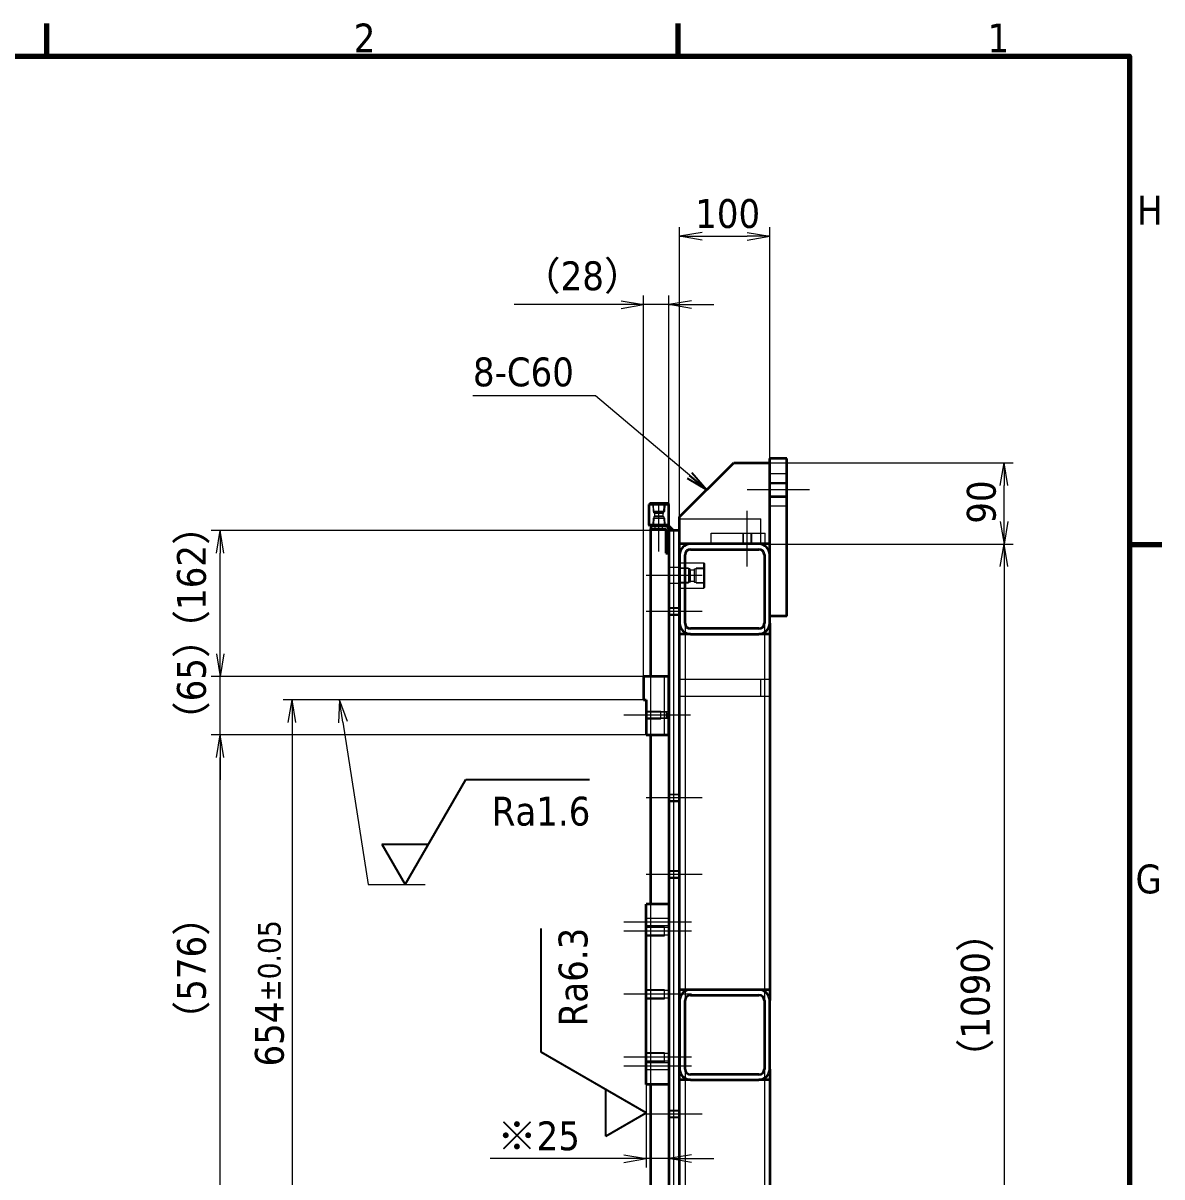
# Model space of a CAD drawing. Header units: millimetres. Extents: x -405 to 8410, y -405 to 5940.
# Drawn here: x 6982 to 8246, y 4495 to 5777 of the extents above; entities that cross this region are included whole.
import ezdxf

# ---------------------------------------------------------------- set-up
doc = ezdxf.new("R2010")
doc.units = ezdxf.units.MM
doc.header["$LTSCALE"] = 10
for name, color, linetype, lineweight in [('Border (ISO)', 7, 'Continuous', 70), ('Centerline (ISO)', 7, 'Continuous', 5), ('Dimension (ISO)', 7, 'Continuous', 25), ('Hidden (ISO)', 7, 'Continuous', 5), ('Symbol (ISO)', 7, 'Continuous', 25), ('Visible (ISO)', 7, 'Continuous', 35)]:
    doc.layers.add(name, color=color, linetype=linetype, lineweight=lineweight)
doc.styles.add('MX_NOTE_STANDARD', font='tahoma.ttf')
doc.styles.add('Note Text (JIS)', font='tahoma.ttf')
doc.dimstyles.new('Default (JIS)', dxfattribs={"dimscale": 10, "dimtxt": 3.2, "dimasz": 2.5, "dimexe": 1, "dimexo": 0, "dimgap": 0.8, "dimtad": 1, "dimrnd": 1e-08, "dimdsep": 46, "dimtxsty": 'Note Text (JIS)', "dimblk": 'OPEN', "dimcen": 0.09, "dimdle": 10, "dimclrd": 7, "dimclre": 7, "dimclrt": 256, "dimadec": 0, "dimazin": 2, "dimtfac": 0.78125, "dimtmove": 0, "dimatfit": 3, "dimldrblk": 'OPEN', "dimfxl": 1, "dimtolj": 1, "dimtzin": 0, "dimlwd": 0, "dimlwe": 0, "dimarcsym": 0})
doc.dimstyles.new('Default (JIS)$7', dxfattribs={"dimscale": 10, "dimtxt": 3.2, "dimasz": 2.5, "dimexe": 1, "dimexo": 0, "dimgap": 0.8, "dimtad": 1, "dimrnd": 1e-08, "dimdsep": 46, "dimtxsty": 'Note Text (JIS)', "dimblk": 'OPEN', "dimcen": 0.09, "dimdle": 10, "dimclrd": 256, "dimclre": 7, "dimclrt": 256, "dimadec": 0, "dimazin": 2, "dimtfac": 0.78125, "dimtmove": 0, "dimatfit": 3, "dimldrblk": 'OPEN', "dimfxl": 1, "dimtolj": 1, "dimtzin": 0, "dimlwd": 0, "dimlwe": 0, "dimarcsym": 0})

# ---------------------------------------------------------------- blocks, each defined once
blk = doc.blocks.new('図面枠 既定の図面枠')
at = {"layer": 'Border (ISO)'}
for p, q in [((700.83, 574), (700.83, 577.6)), ((770.92, 574), (770.92, 577.6)), ((821, 519.75), (824.6, 519.75))]:
    blk.add_line(p, q, dxfattribs=at)
at = {"layer": 'Border (ISO)', "flags": 128}
blk.add_lwpolyline([(20, 20), (20, 574), (821, 574), (821, 20), (20, 20)], dxfattribs=at)
at = {"layer": 'Border (ISO)', "char_height": 3.2, "attachment_point": 7, "style": 'MX_NOTE_STANDARD'}
for s, insert in [('2', (734.9, 574.4)), ('1', (805.24, 574.4)), ('H', (821.83, 555.28)), ('G', (821.67, 480.96))]:
    blk.add_mtext(s, dxfattribs=dict(at, insert=insert))
blk = doc.blocks.new('_Open')
at = {"color": 0, "linetype": 'ByBlock', "lineweight": -2}
for p, q in [((-1, 0.167), (0, 0)), ((-1, -0.167), (0, 0)), ((0, 0), (-1, 0))]:
    blk.add_line(p, q, dxfattribs=at)
blk = doc.blocks.new('*D164')
at = {"layer": 'Defpoints', "color": 0, "linetype": 'Continuous', "transparency": 16777216}
for p in [(7200.8, 4986.1), (7673.7, 4986.1), (7673.7, 4410.1)]:
    blk.add_point(p, dxfattribs=at)
at = {"layer": 'Dimension (ISO)', "color": 7, "linetype": 'Continuous', "lineweight": 0, "transparency": 16777216}
for p, q in [((7673.7, 4986.1), (7190.8, 4986.1)), ((7200.8, 4435.1), (7200.8, 4961.1)), ((7673.7, 4410.1), (7190.8, 4410.1))]:
    blk.add_line(p, q, dxfattribs=at)
at = {"layer": 'Dimension (ISO)', "color": 7, "linetype": 'Continuous', "lineweight": 0, "transparency": 16777216, "xscale": 25, "yscale": 25, "zscale": 25}
for p, rotation in [((7200.8, 4986.1), 90), ((7200.8, 4410.1), 270)]:
    blk.add_blockref('_Open', p, dxfattribs=dict(at, rotation=rotation))
at = {"layer": 'Dimension (ISO)', "linetype": 'Continuous', "lineweight": 5, "transparency": 16777216, "insert": (7152.8, 4647.3), "char_height": 32, "attachment_point": 1, "rotation": 90, "style": 'Note Text (JIS)'}
blk.add_mtext('\\A1;\\fTahoma|b0|i0;（576）', dxfattribs=at)
blk = doc.blocks.new('*D165')
at = {"layer": 'Defpoints', "color": 0, "linetype": 'Continuous', "transparency": 16777216}
for p in [(7200.8, 5051.1), (7670.7, 5051.1), (7673.7, 4986.1)]:
    blk.add_point(p, dxfattribs=at)
at = {"layer": 'Dimension (ISO)', "color": 7, "linetype": 'Continuous', "lineweight": 0, "transparency": 16777216}
for p, q in [((7200.8, 5076.1), (7200.8, 5101.1)), ((7670.7, 5051.1), (7190.8, 5051.1)), ((7200.8, 4986.1), (7200.8, 5051.1)), ((7673.7, 4986.1), (7190.8, 4986.1)), ((7200.8, 4961.1), (7200.8, 4936.1))]:
    blk.add_line(p, q, dxfattribs=at)
at = {"layer": 'Dimension (ISO)', "color": 7, "linetype": 'Continuous', "lineweight": 0, "transparency": 16777216, "xscale": 25, "yscale": 25, "zscale": 25}
for p, rotation in [((7200.8, 5051.1), 270), ((7200.8, 4986.1), 90)]:
    blk.add_blockref('_Open', p, dxfattribs=dict(at, rotation=rotation))
at = {"layer": 'Dimension (ISO)', "linetype": 'Continuous', "lineweight": 5, "transparency": 16777216, "insert": (7152.8, 4979.8), "char_height": 32, "attachment_point": 1, "rotation": 90, "style": 'Note Text (JIS)'}
blk.add_mtext('\\A1;\\fTahoma|b0|i0;（65）', dxfattribs=at)
blk = doc.blocks.new('*D166')
at = {"layer": 'Defpoints', "color": 0, "linetype": 'Continuous', "transparency": 16777216}
for p in [(7200.8, 5213.1), (7698.7, 5213.1), (7670.7, 5051.1)]:
    blk.add_point(p, dxfattribs=at)
at = {"layer": 'Dimension (ISO)', "color": 7, "linetype": 'Continuous', "lineweight": 0, "transparency": 16777216}
for p, q in [((7698.7, 5213.1), (7190.8, 5213.1)), ((7200.8, 5076.1), (7200.8, 5188.1)), ((7670.7, 5051.1), (7190.8, 5051.1))]:
    blk.add_line(p, q, dxfattribs=at)
at = {"layer": 'Dimension (ISO)', "color": 7, "linetype": 'Continuous', "lineweight": 0, "transparency": 16777216, "xscale": 25, "yscale": 25, "zscale": 25}
for p, rotation in [((7200.8, 5213.1), 90), ((7200.8, 5051.1), 270)]:
    blk.add_blockref('_Open', p, dxfattribs=dict(at, rotation=rotation))
at = {"layer": 'Dimension (ISO)', "linetype": 'Continuous', "lineweight": 5, "transparency": 16777216, "insert": (7152.8, 5081.3), "char_height": 32, "attachment_point": 1, "rotation": 90, "style": 'Note Text (JIS)'}
blk.add_mtext('\\A1;\\fTahoma|b0|i0;（162）', dxfattribs=at)
blk = doc.blocks.new('*D167')
at = {"layer": 'Defpoints', "color": 0, "linetype": 'Continuous', "transparency": 16777216}
for p in [(7670.7, 5025.1), (7280.5, 4371.1), (7670.7, 4371.1)]:
    blk.add_point(p, dxfattribs=at)
at = {"layer": 'Dimension (ISO)', "color": 7, "linetype": 'Continuous', "lineweight": 0, "transparency": 16777216}
for p, q in [((7670.7, 5025.1), (7270.5, 5025.1)), ((7280.5, 5000.1), (7280.5, 4396.1)), ((7670.7, 4371.1), (7270.5, 4371.1))]:
    blk.add_line(p, q, dxfattribs=at)
at = {"layer": 'Dimension (ISO)', "color": 7, "linetype": 'Continuous', "lineweight": 0, "transparency": 16777216, "xscale": 25, "yscale": 25, "zscale": 25}
for p, rotation in [((7280.5, 5025.1), 90), ((7280.5, 4371.1), 270)]:
    blk.add_blockref('_Open', p, dxfattribs=dict(at, rotation=rotation))
at = {"layer": 'Dimension (ISO)', "linetype": 'Continuous', "lineweight": 5, "transparency": 16777216, "insert": (7239.3, 4618), "char_height": 32, "attachment_point": 1, "rotation": 90, "style": 'Note Text (JIS)'}
blk.add_mtext('\\A1;654{\\H25;±0.05}', dxfattribs=at)
blk = doc.blocks.new('*D172')
at = {"layer": 'Defpoints', "color": 0, "linetype": 'Continuous', "transparency": 16777216}
for p in [(7670.7, 5464), (7698.7, 5213.1), (7670.7, 5051.1)]:
    blk.add_point(p, dxfattribs=at)
at = {"layer": 'Dimension (ISO)', "color": 7, "linetype": 'Continuous', "lineweight": 0, "transparency": 16777216}
for p, q in [((7670.7, 5051.1), (7670.7, 5474)), ((7698.7, 5213.1), (7698.7, 5474)), ((7645.7, 5464), (7527, 5464)), ((7698.7, 5464), (7670.7, 5464)), ((7723.7, 5464), (7748.7, 5464))]:
    blk.add_line(p, q, dxfattribs=at)
at = {"layer": 'Dimension (ISO)', "color": 7, "linetype": 'Continuous', "lineweight": 0, "transparency": 16777216, "xscale": 25, "yscale": 25, "zscale": 25}
blk.add_blockref('_Open', (7670.7, 5464), dxfattribs=at)
at = {"layer": 'Dimension (ISO)', "color": 7, "linetype": 'Continuous', "lineweight": 0, "transparency": 16777216, "xscale": 25, "yscale": 25, "zscale": 25, "rotation": 180}
blk.add_blockref('_Open', (7698.7, 5464), dxfattribs=at)
at = {"layer": 'Dimension (ISO)', "linetype": 'Continuous', "lineweight": 5, "transparency": 16777216, "insert": (7535, 5512), "char_height": 32, "attachment_point": 1, "style": 'Note Text (JIS)'}
blk.add_mtext('\\A1;\\fTahoma|b0|i0;（28）', dxfattribs=at)
blk = doc.blocks.new('*D173')
at = {"layer": 'Defpoints', "color": 0, "linetype": 'Continuous', "transparency": 16777216}
for p in [(7810.7, 5539.8), (7810.7, 5293.1), (7710.7, 5228.1)]:
    blk.add_point(p, dxfattribs=at)
at = {"layer": 'Dimension (ISO)', "color": 7, "linetype": 'Continuous', "lineweight": 0, "transparency": 16777216}
for p, q in [((7710.7, 5228.1), (7710.7, 5549.8)), ((7810.7, 5293.1), (7810.7, 5549.8)), ((7735.7, 5539.8), (7785.7, 5539.8))]:
    blk.add_line(p, q, dxfattribs=at)
at = {"layer": 'Dimension (ISO)', "color": 7, "linetype": 'Continuous', "lineweight": 0, "transparency": 16777216, "xscale": 25, "yscale": 25, "zscale": 25, "rotation": 180}
blk.add_blockref('_Open', (7710.7, 5539.8), dxfattribs=at)
at = {"layer": 'Dimension (ISO)', "color": 7, "linetype": 'Continuous', "lineweight": 0, "transparency": 16777216, "xscale": 25, "yscale": 25, "zscale": 25}
blk.add_blockref('_Open', (7810.7, 5539.8), dxfattribs=at)
at = {"layer": 'Dimension (ISO)', "linetype": 'Continuous', "lineweight": 5, "transparency": 16777216, "insert": (7728, 5581.1), "char_height": 32, "attachment_point": 1, "style": 'Note Text (JIS)'}
blk.add_mtext('\\A1;100', dxfattribs=at)
blk = doc.blocks.new('*D174')
at = {"layer": 'Defpoints', "color": 0, "linetype": 'Continuous', "transparency": 16777216}
for p in [(7810.7, 5288.1), (8070.8, 5288.1), (7798.7, 5198.1)]:
    blk.add_point(p, dxfattribs=at)
at = {"layer": 'Dimension (ISO)', "color": 7, "linetype": 'Continuous', "lineweight": 0, "transparency": 16777216}
for p, q in [((7810.7, 5288.1), (8080.8, 5288.1)), ((8070.8, 5223.1), (8070.8, 5263.1)), ((7798.7, 5198.1), (8080.8, 5198.1))]:
    blk.add_line(p, q, dxfattribs=at)
at = {"layer": 'Dimension (ISO)', "color": 7, "linetype": 'Continuous', "lineweight": 0, "transparency": 16777216, "xscale": 25, "yscale": 25, "zscale": 25}
for p, rotation in [((8070.8, 5288.1), 90), ((8070.8, 5198.1), 270)]:
    blk.add_blockref('_Open', p, dxfattribs=dict(at, rotation=rotation))
at = {"layer": 'Dimension (ISO)', "linetype": 'Continuous', "lineweight": 5, "transparency": 16777216, "insert": (8029.5, 5220.7), "char_height": 32, "attachment_point": 1, "rotation": 90, "style": 'Note Text (JIS)'}
blk.add_mtext('\\A1;90', dxfattribs=at)
blk = doc.blocks.new('*D175')
at = {"layer": 'Defpoints', "color": 0, "linetype": 'Continuous', "transparency": 16777216}
for p in [(7798.7, 5198.1), (7798.7, 4108.1), (8070.8, 4108.1)]:
    blk.add_point(p, dxfattribs=at)
at = {"layer": 'Dimension (ISO)', "color": 7, "linetype": 'Continuous', "lineweight": 0, "transparency": 16777216}
for p, q in [((7798.7, 5198.1), (8080.8, 5198.1)), ((8070.8, 5173.1), (8070.8, 4133.1)), ((7798.7, 4108.1), (8080.8, 4108.1))]:
    blk.add_line(p, q, dxfattribs=at)
at = {"layer": 'Dimension (ISO)', "color": 7, "linetype": 'Continuous', "lineweight": 0, "transparency": 16777216, "xscale": 25, "yscale": 25, "zscale": 25}
for p, rotation in [((8070.8, 5198.1), 90), ((8070.8, 4108.1), 270)]:
    blk.add_blockref('_Open', p, dxfattribs=dict(at, rotation=rotation))
at = {"layer": 'Dimension (ISO)', "linetype": 'Continuous', "lineweight": 5, "transparency": 16777216, "insert": (8022.8, 4605.3), "char_height": 32, "attachment_point": 1, "rotation": 90, "style": 'Note Text (JIS)'}
blk.add_mtext('\\A1;\\fTahoma|b0|i0;（1090）', dxfattribs=at)
blk = doc.blocks.new('面の指示記号 ID7')
at = {"layer": 'Symbol (ISO)', "lineweight": 5}
for p, q in [((733.31, 502.51), (733.2, 499.97)), ((733.69, 500.04), (733.31, 502.51)), ((734.19, 500.12), (733.31, 502.51)), ((733.69, 500.04), (736.51, 482.01)), ((736.51, 482.01), (742.81, 482.01))]:
    blk.add_line(p, q, dxfattribs=at)
at = {"layer": 'Symbol (ISO)'}
for p, q in [((740.61, 482.02), (747.34, 493.68)), ((747.34, 493.68), (761.07, 493.68)), ((738.02, 486.5), (740.61, 482.02)), ((738.02, 486.5), (743.19, 486.5))]:
    blk.add_line(p, q, dxfattribs=at)
at = {"layer": 'Symbol (ISO)', "insert": (750.22, 488.49), "char_height": 3.2, "attachment_point": 7, "style": 'MX_NOTE_STANDARD'}
blk.add_mtext('Ra1.6', dxfattribs=at)
blk = doc.blocks.new('*D218')
at = {"layer": 'Defpoints', "color": 0, "linetype": 'Continuous', "transparency": 16777216}
for p in [(7673.7, 4598.1), (7698.7, 4515.7), (7698.7, 4502.9)]:
    blk.add_point(p, dxfattribs=at)
at = {"layer": 'Dimension (ISO)', "color": 7, "linetype": 'Continuous', "lineweight": 0, "transparency": 16777216}
for p, q in [((7673.7, 4598.1), (7673.7, 4505.7)), ((7648.7, 4515.7), (7500.3, 4515.7)), ((7698.7, 4515.7), (7673.7, 4515.7)), ((7723.7, 4515.7), (7748.7, 4515.7))]:
    blk.add_line(p, q, dxfattribs=at)
at = {"layer": 'Dimension (ISO)', "color": 7, "linetype": 'Continuous', "lineweight": 0, "transparency": 16777216, "xscale": 25, "yscale": 25, "zscale": 25}
blk.add_blockref('_Open', (7673.7, 4515.7), dxfattribs=at)
at = {"layer": 'Dimension (ISO)', "color": 7, "linetype": 'Continuous', "lineweight": 0, "transparency": 16777216, "xscale": 25, "yscale": 25, "zscale": 25, "rotation": 180}
blk.add_blockref('_Open', (7698.7, 4515.7), dxfattribs=at)
at = {"layer": 'Dimension (ISO)', "linetype": 'Continuous', "lineweight": 5, "transparency": 16777216, "insert": (7508.3, 4557), "char_height": 32, "attachment_point": 1, "style": 'Note Text (JIS)'}
blk.add_mtext('\\A1;\\fTahoma|b0|i0;※25', dxfattribs=at)
blk = doc.blocks.new('面の指示記号 ID9')
at = {"layer": 'Symbol (ISO)'}
for p, q in [((755.71, 463.38), (755.71, 477.11)), ((767.36, 456.65), (755.71, 463.38)), ((762.88, 454.06), (762.88, 459.23)), ((762.88, 454.06), (767.36, 456.65))]:
    blk.add_line(p, q, dxfattribs=at)
at = {"layer": 'Symbol (ISO)', "insert": (760.9, 466.26), "char_height": 3.2, "attachment_point": 7, "rotation": 90, "style": 'MX_NOTE_STANDARD'}
blk.add_mtext('Ra6.3', dxfattribs=at)

msp = doc.modelspace()

# ---------------------------------------------------------------- linework, layer by layer
at = {"layer": 'Centerline (ISO)', "linetype": 'Continuous'}
for p, q in [((7854.727, 5258.148), (7785.727, 5258.148)), ((7687.727, 5189.948), (7687.727, 5243.148)), ((7785.727, 5173.148), (7785.727, 5235.148)), ((7735.727, 5163.148), (7673.727, 5163.148)), ((7735.727, 5123.148), (7673.727, 5123.148)), ((7722.924, 5008.148), (7648.727, 5008.148)), ((7735.727, 4916.148), (7673.727, 4916.148)), ((7735.727, 4831.148), (7673.727, 4831.148)), ((7723.727, 4778.148), (7648.727, 4778.148)), ((7723.727, 4768.148), (7648.727, 4768.148)), ((7723.727, 4698.148), (7648.727, 4698.148)), ((7723.727, 4628.148), (7648.727, 4628.148)), ((7723.727, 4618.148), (7648.727, 4618.148)), ((7735.727, 4565.148), (7673.727, 4565.148))]:
    msp.add_line(p, q, dxfattribs=at)
at = {"layer": 'Hidden (ISO)'}
for p, q in [((7829.727, 5276.148), (7810.727, 5276.148)), ((7829.727, 5266.148), (7810.727, 5266.148)), ((7829.727, 5265.066), (7810.727, 5265.066)), ((7681.845, 5242.265), (7680.961, 5243.148)), ((7680.988, 5242.265), (7681.234, 5234.394)), ((7693.609, 5242.265), (7681.845, 5242.265)), ((7682.139, 5232.831), (7681.845, 5242.265)), ((7693.315, 5232.831), (7693.609, 5242.265)), ((7693.609, 5242.265), (7694.493, 5243.148)), ((7694.22, 5234.394), (7694.466, 5242.265)), ((7829.727, 5251.231), (7810.727, 5251.231)), ((7810.727, 5250.148), (7829.727, 5250.148)), ((7694.22, 5234.394), (7681.234, 5234.394)), ((7682.139, 5228.466), (7681.845, 5219.032)), ((7693.315, 5232.831), (7682.139, 5232.831)), ((7683.127, 5232.261), (7682.139, 5232.831)), ((7683.127, 5229.036), (7682.139, 5228.466)), ((7693.315, 5228.466), (7682.139, 5228.466)), ((7683.127, 5232.261), (7692.327, 5232.261)), ((7683.127, 5229.036), (7683.127, 5232.261)), ((7692.327, 5229.036), (7683.127, 5229.036)), ((7692.327, 5232.261), (7693.315, 5232.831)), ((7692.327, 5229.036), (7692.327, 5232.261)), ((7692.327, 5229.036), (7693.315, 5228.466)), ((7693.315, 5228.466), (7693.609, 5219.032)), ((7829.727, 5240.148), (7810.727, 5240.148)), ((7681.845, 5219.032), (7680.961, 5218.148)), ((7681.234, 5226.902), (7680.988, 5219.032)), ((7681.234, 5226.902), (7694.22, 5226.902)), ((7693.609, 5219.032), (7681.845, 5219.032)), ((7683.727, 5214.948), (7683.727, 5218.148)), ((7691.727, 5214.948), (7691.727, 5218.148)), ((7693.609, 5219.032), (7694.493, 5218.148)), ((7694.466, 5219.032), (7694.22, 5226.902)), ((7710.727, 5226.148), (7800.727, 5226.148)), ((7800.727, 5198.148), (7800.727, 5226.148)), ((7703.727, 5213.148), (7703.727, 4093.148)), ((7745.727, 5210.148), (7805.727, 5210.148)), ((7745.727, 5198.148), (7745.727, 5210.148)), ((7780.727, 5210.148), (7780.727, 5198.148)), ((7781.539, 5198.148), (7781.539, 5210.148)), ((7789.915, 5198.148), (7789.915, 5210.148)), ((7790.727, 5198.148), (7790.727, 5210.148)), ((7805.727, 5198.148), (7805.727, 5210.148)), ((7710.727, 5176.148), (7711.727, 5177.148)), ((7711.727, 5149.148), (7711.727, 5177.148)), ((7711.727, 5177.148), (7737.727, 5177.148)), ((7737.727, 5149.148), (7737.727, 5177.148)), ((7738.727, 5176.148), (7737.727, 5177.148)), ((7710.727, 5172.148), (7698.727, 5172.148)), ((7711.611, 5170.795), (7710.727, 5171.679)), ((7720.531, 5171.373), (7711.611, 5171.652)), ((7711.611, 5155.501), (7711.611, 5170.795)), ((7722.094, 5170.468), (7711.611, 5170.795)), ((7720.531, 5171.373), (7720.531, 5154.923)), ((7722.094, 5155.828), (7722.094, 5170.468)), ((7722.654, 5169.498), (7722.094, 5170.468)), ((7722.654, 5156.798), (7722.654, 5169.498)), ((7722.654, 5169.498), (7726.8, 5169.498)), ((7726.8, 5169.498), (7727.36, 5170.468)), ((7726.8, 5169.498), (7726.8, 5156.798)), ((7727.36, 5170.468), (7737.843, 5170.795)), ((7727.36, 5155.828), (7727.36, 5170.468)), ((7737.843, 5171.652), (7728.923, 5171.373)), ((7728.923, 5154.923), (7728.923, 5171.373)), ((7737.843, 5170.795), (7738.727, 5171.679)), ((7737.843, 5155.501), (7737.843, 5170.795)), ((7738.727, 5150.148), (7738.727, 5176.148)), ((7710.727, 5154.148), (7698.727, 5154.148)), ((7711.611, 5155.501), (7710.727, 5154.617)), ((7722.094, 5155.828), (7711.611, 5155.501)), ((7711.611, 5154.645), (7720.531, 5154.923)), ((7722.654, 5156.798), (7722.094, 5155.828)), ((7722.654, 5156.798), (7726.8, 5156.798)), ((7726.8, 5156.798), (7727.36, 5155.828)), ((7727.36, 5155.828), (7737.843, 5155.501)), ((7728.923, 5154.923), (7737.843, 5154.645)), ((7737.843, 5155.501), (7738.727, 5154.617)), ((7710.727, 5150.148), (7711.727, 5149.148)), ((7711.727, 5149.148), (7737.727, 5149.148)), ((7738.727, 5150.148), (7737.727, 5149.148)), ((7710.727, 5127.148), (7698.727, 5127.148)), ((7710.727, 5126.472), (7698.727, 5126.472)), ((7710.727, 5119.825), (7698.727, 5119.825)), ((7698.727, 5119.148), (7710.727, 5119.148)), ((7716.727, 5110.148), (7716.727, 5098.148)), ((7804.727, 5110.148), (7804.727, 5098.148)), ((7716.727, 5098.148), (7716.727, 4703.148)), ((7804.727, 5098.148), (7804.727, 4703.148)), ((7678.727, 4986.148), (7678.727, 5051.148)), ((7693.727, 4986.148), (7693.727, 5051.148)), ((7710.727, 5048.148), (7810.727, 5048.148)), ((7800.727, 5029.148), (7800.727, 5048.148)), ((7710.727, 5029.148), (7810.727, 5029.148)), ((7689.727, 5012.148), (7673.727, 5012.148)), ((7698.727, 5011.878), (7673.727, 5011.878)), ((7695.927, 5011.472), (7673.727, 5011.472)), ((7689.727, 5004.148), (7689.727, 5012.148)), ((7695.927, 5011.472), (7695.927, 5004.825)), ((7697.924, 5008.148), (7695.927, 5011.472)), ((7695.927, 5004.825), (7673.727, 5004.825)), ((7698.727, 5004.419), (7673.727, 5004.419)), ((7673.727, 5004.148), (7689.727, 5004.148)), ((7697.924, 5008.148), (7695.927, 5004.825)), ((7710.727, 4920.148), (7698.727, 4920.148)), ((7710.727, 4919.472), (7698.727, 4919.472)), ((7710.727, 4912.825), (7698.727, 4912.825)), ((7698.727, 4912.148), (7710.727, 4912.148)), ((7710.727, 4835.148), (7698.727, 4835.148)), ((7710.727, 4834.472), (7698.727, 4834.472)), ((7710.727, 4827.825), (7698.727, 4827.825)), ((7698.727, 4827.148), (7710.727, 4827.148)), ((7678.727, 4598.148), (7678.727, 4798.148)), ((7698.727, 4782.148), (7673.727, 4782.148)), ((7698.727, 4774.148), (7673.727, 4774.148)), ((7693.727, 4773.148), (7673.727, 4773.148)), ((7698.727, 4772.336), (7673.727, 4772.336)), ((7693.727, 4763.148), (7693.727, 4773.148)), ((7698.727, 4763.96), (7673.727, 4763.96)), ((7673.727, 4763.148), (7693.727, 4763.148)), ((7693.727, 4703.148), (7673.727, 4703.148)), ((7698.727, 4702.336), (7673.727, 4702.336)), ((7693.727, 4693.148), (7693.727, 4703.148)), ((7716.727, 4703.148), (7716.727, 4691.148)), ((7804.727, 4703.148), (7804.727, 4691.148)), ((7698.727, 4693.96), (7673.727, 4693.96)), ((7673.727, 4693.148), (7693.727, 4693.148)), ((7693.727, 4633.148), (7673.727, 4633.148)), ((7698.727, 4632.336), (7673.727, 4632.336)), ((7693.727, 4623.148), (7693.727, 4633.148)), ((7698.727, 4623.96), (7673.727, 4623.96)), ((7673.727, 4623.148), (7693.727, 4623.148)), ((7698.727, 4622.148), (7673.727, 4622.148)), ((7698.727, 4614.148), (7673.727, 4614.148)), ((7716.727, 4615.148), (7716.727, 4603.148)), ((7804.727, 4615.148), (7804.727, 4603.148)), ((7716.727, 4603.148), (7716.727, 4208.148)), ((7804.727, 4603.148), (7804.727, 4208.148)), ((7710.727, 4569.148), (7698.727, 4569.148)), ((7710.727, 4568.472), (7698.727, 4568.472)), ((7710.727, 4561.825), (7698.727, 4561.825)), ((7698.727, 4561.148), (7710.727, 4561.148))]:
    msp.add_line(p, q, dxfattribs=at)
at = {"layer": 'Visible (ISO)'}
for p, q in [((7829.727, 5293.148), (7810.727, 5293.148)), ((7810.727, 5186.148), (7810.727, 5293.148)), ((7829.727, 5118.148), (7829.727, 5293.148)), ((7710.727, 5228.148), (7770.727, 5288.148)), ((7770.727, 5288.148), (7810.727, 5288.148)), ((7677.727, 5243.148), (7676.727, 5242.148)), ((7698.727, 5242.148), (7676.727, 5242.148)), ((7676.727, 5219.148), (7676.727, 5242.148)), ((7697.727, 5243.148), (7677.727, 5243.148)), ((7697.727, 5243.148), (7698.727, 5242.148)), ((7698.727, 5219.148), (7698.727, 5242.148)), ((7710.727, 5213.148), (7710.727, 5228.148)), ((7698.727, 5219.148), (7676.727, 5219.148)), ((7677.727, 5218.148), (7676.727, 5219.148)), ((7678.727, 5218.148), (7677.727, 5218.148)), ((7694.527, 5218.148), (7678.727, 5218.148)), ((7678.727, 5218.148), (7678.727, 5214.948)), ((7678.727, 5051.148), (7678.727, 5214.948)), ((7678.727, 5214.948), (7694.527, 5214.948)), ((7697.727, 5218.148), (7694.527, 5218.148)), ((7697.727, 5218.148), (7698.727, 5219.148)), ((7697.727, 5218.148), (7698.727, 5218.148)), ((7698.727, 5218.148), (7703.727, 5213.148)), ((7695.527, 5213.948), (7695.527, 5188.148)), ((7698.727, 5188.148), (7698.727, 5213.948)), ((7710.727, 5213.148), (7698.727, 5213.148)), ((7698.727, 5213.148), (7698.727, 4093.148)), ((7710.727, 4093.148), (7710.727, 5213.148)), ((7722.727, 5198.148), (7710.727, 5198.148)), ((7798.727, 5198.148), (7722.727, 5198.148)), ((7722.727, 5192.148), (7798.727, 5192.148)), ((7810.727, 5198.148), (7798.727, 5198.148)), ((7695.527, 5188.148), (7698.727, 5188.148)), ((7710.727, 5186.148), (7710.727, 5110.148)), ((7716.727, 5110.148), (7716.727, 5186.148)), ((7804.727, 5186.148), (7804.727, 5110.148)), ((7810.727, 5110.148), (7810.727, 5186.148)), ((7829.727, 5118.148), (7810.727, 5118.148)), ((7798.727, 5104.148), (7722.727, 5104.148)), ((7810.727, 5110.148), (7810.727, 5098.148)), ((7722.727, 5098.148), (7710.727, 5098.148)), ((7722.727, 5098.148), (7798.727, 5098.148)), ((7810.727, 5098.148), (7798.727, 5098.148)), ((7810.727, 5098.148), (7810.727, 4703.148)), ((7698.727, 5051.148), (7670.727, 5051.148)), ((7670.727, 5051.148), (7670.727, 5025.148)), ((7698.727, 4986.148), (7698.727, 5051.148)), ((7670.727, 5025.148), (7673.727, 5025.148)), ((7673.727, 5025.148), (7673.727, 4986.148)), ((7673.727, 4986.148), (7698.727, 4986.148)), ((7678.727, 4798.148), (7678.727, 4986.148)), ((7698.727, 4798.148), (7673.727, 4798.148)), ((7673.727, 4598.148), (7673.727, 4798.148)), ((7722.727, 4703.148), (7710.727, 4703.148)), ((7798.727, 4703.148), (7722.727, 4703.148)), ((7810.727, 4703.148), (7798.727, 4703.148)), ((7810.727, 4703.148), (7810.727, 4691.148)), ((7710.727, 4691.148), (7710.727, 4615.148)), ((7716.727, 4615.148), (7716.727, 4691.148)), ((7722.727, 4697.148), (7798.727, 4697.148)), ((7804.727, 4691.148), (7804.727, 4615.148)), ((7810.727, 4615.148), (7810.727, 4691.148)), ((7810.727, 4615.148), (7810.727, 4603.148)), ((7722.727, 4603.148), (7710.727, 4603.148)), ((7798.727, 4609.148), (7722.727, 4609.148)), ((7722.727, 4603.148), (7798.727, 4603.148)), ((7810.727, 4603.148), (7798.727, 4603.148)), ((7810.727, 4603.148), (7810.727, 4208.148)), ((7698.727, 4598.148), (7673.727, 4598.148)), ((7678.727, 4410.148), (7678.727, 4598.148))]:
    msp.add_line(p, q, dxfattribs=at)
for centre, radius, start, end in [((7694.527, 5213.948), 4.2, 0, 90), ((7694.527, 5213.948), 1, 0, 90), ((7722.727, 5186.148), 12, 90, 180), ((7722.727, 5186.148), 6, 90, 180), ((7798.727, 5186.148), 12, 0, 90), ((7798.727, 5186.148), 6, 0, 90), ((7722.727, 5110.148), 12, 180, 270), ((7722.727, 5110.148), 6, 180, 270), ((7798.727, 5110.148), 6, 270, 0), ((7798.727, 5110.148), 12, 270, 0), ((7722.727, 4691.148), 12, 90, 180), ((7798.727, 4691.148), 12, 0, 90), ((7722.727, 4691.148), 6, 90, 180), ((7798.727, 4691.148), 6, 0, 90), ((7722.727, 4615.148), 12, 180, 270), ((7722.727, 4615.148), 6, 180, 270), ((7798.727, 4615.148), 6, 270, 0), ((7798.727, 4615.148), 12, 270, 0)]:
    msp.add_arc(centre, radius, start, end, dxfattribs=at)

# ---------------------------------------------------------------- block references
at = {"xscale": 10, "yscale": 10, "zscale": 10}
msp.add_blockref('図面枠 既定の図面枠', (0, 0), dxfattribs=at)
at = {"layer": 'Symbol (ISO)', "xscale": 10, "yscale": 10, "zscale": 10}
for name in ['面の指示記号 ID7', '面の指示記号 ID9']:
    msp.add_blockref(name, (0, 0), dxfattribs=at)

# ---------------------------------------------------------------- texts
at = {"layer": 'Symbol (ISO)', "insert": (7481.286, 5405.25), "char_height": 32, "attachment_point": 1, "style": 'Note Text (JIS)'}
msp.add_mtext('8-C60', dxfattribs=at)

# ---------------------------------------------------------------- dimensions: what is measured, and where the dimension line sits
at = {"layer": 'Dimension (ISO)', "color": 7, "linetype": 'Continuous', "lineweight": 5}
dim = msp.add_linear_dim(base=(7810.727, 5539.759), p1=(7710.727, 5228.148), p2=(7810.727, 5293.148), dimstyle='Default (JIS)', override={"dimgap": 0.8, "dimdec": 2, "dimtol": 0, "dimlim": 0, "dimtp": 0, "dimtm": 0, "dimtdec": 2, "dimtofl": 0, "dimatfit": 1}, dxfattribs=at)
dim.commit()
dim.dimension.update_dxf_attribs({"geometry": '*D173', "text_midpoint": (7760.727, 5539.759), "dimtype": 160})
for base, p1, p2, angle, override, picture, middle in [((7670.727, 5464.001), (7698.727, 5213.148), (7670.727, 5051.148), 180, {"dimgap": 0.8, "dimdec": 2, "dimtol": 0, "dimlim": 0, "dimtp": 0, "dimtm": 0, "dimtdec": 2, "dimtofl": 1, "dimatfit": 1}, '*D172', (7573.882, 5464.001)), ((7200.769, 5213.148), (7670.727, 5051.148), (7698.727, 5213.148), 90, {"dimgap": 0.8, "dimdec": 2, "dimtol": 0, "dimlim": 0, "dimtp": 0, "dimtm": 0, "dimtdec": 2, "dimtofl": 0, "dimatfit": 1}, '*D166', (7200.769, 5132.148)), ((8070.819, 4108.148), (7798.727, 5198.148), (7798.727, 4108.148), 90, {"dimgap": 0.8, "dimdec": 2, "dimtol": 0, "dimlim": 0, "dimtp": 0, "dimtm": 0, "dimtdec": 2, "dimtofl": 0, "dimatfit": 1}, '*D175', (8070.819, 4668.148)), ((7200.769, 5051.148), (7673.727, 4986.148), (7670.727, 5051.148), 90, {"dimgap": 0.8, "dimdec": 2, "dimtol": 0, "dimlim": 0, "dimtp": 0, "dimtm": 0, "dimtdec": 2, "dimtofl": 1, "dimatfit": 1}, '*D165', (7200.769, 5018.648)), ((7200.769, 4986.148), (7673.727, 4410.148), (7673.727, 4986.148), 90, {"dimgap": 0.8, "dimdec": 2, "dimtol": 0, "dimlim": 0, "dimtp": 0, "dimtm": 0, "dimtdec": 2, "dimtofl": 0, "dimatfit": 1}, '*D164', (7200.769, 4698.148))]:
    dim = msp.add_linear_dim(base=base, p1=p1, p2=p2, angle=angle, text='\\fTahoma|b0|i0;（<>）', dimstyle='Default (JIS)', override=override, dxfattribs=at)
    dim.commit()
    dim.dimension.update_dxf_attribs({"geometry": picture, "text_midpoint": middle, "dimtype": 160})
for base, p1, p2, angle, override, picture, middle in [((8070.819, 5288.148), (7798.727, 5198.148), (7810.727, 5288.148), 90, {"dimgap": 0.8, "dimdec": 2, "dimtol": 0, "dimlim": 0, "dimtp": 0, "dimtm": 0, "dimtdec": 2, "dimtofl": 0, "dimatfit": 1}, '*D174', (8070.819, 5243.148)), ((7280.546, 4371.148), (7670.727, 5025.148), (7670.727, 4371.148), 270, {"dimgap": 0.8, "dimdec": 2, "dimtol": 1, "dimlim": 0, "dimtp": 0.05, "dimtm": 0.05, "dimtdec": 2, "dimtofl": 0, "dimatfit": 1}, '*D167', (7280.546, 4698.148))]:
    dim = msp.add_linear_dim(base=base, p1=p1, p2=p2, angle=angle, dimstyle='Default (JIS)', override=override, dxfattribs=at)
    dim.commit()
    dim.dimension.update_dxf_attribs({"geometry": picture, "text_midpoint": middle, "dimtype": 160})
dim = msp.add_linear_dim(base=(7698.727, 4515.705), p1=(7673.727, 4598.148), p2=(7698.727, 4502.895), text='\\fTahoma|b0|i0;※<>', dimstyle='Default (JIS)', override={"dimgap": 0.8, "dimdec": 2, "dimse2": 1, "dimtol": 0, "dimlim": 0, "dimtp": 0, "dimtm": 0, "dimtdec": 2, "dimtofl": 1, "dimatfit": 1}, dxfattribs=at)
dim.commit()
dim.dimension.update_dxf_attribs({"geometry": '*D218', "text_midpoint": (7549.026, 4515.705), "dimtype": 160})

# ---------------------------------------------------------------- leaders
at = {"layer": 'Symbol (ISO)', "color": 7, "linetype": 'Continuous', "lineweight": 5, "annotation_type": 0, "has_hookline": 1, "hookline_direction": 1, "text_width": 111.13}
msp.add_leader([(7740.727, 5258.148), (7617.415, 5362.574), (7592.415, 5362.574)], dimstyle='Default (JIS)$7', override={"dimgap": 0, "dimtad": 1}, dxfattribs=at)

doc.saveas('drawing.dxf')
